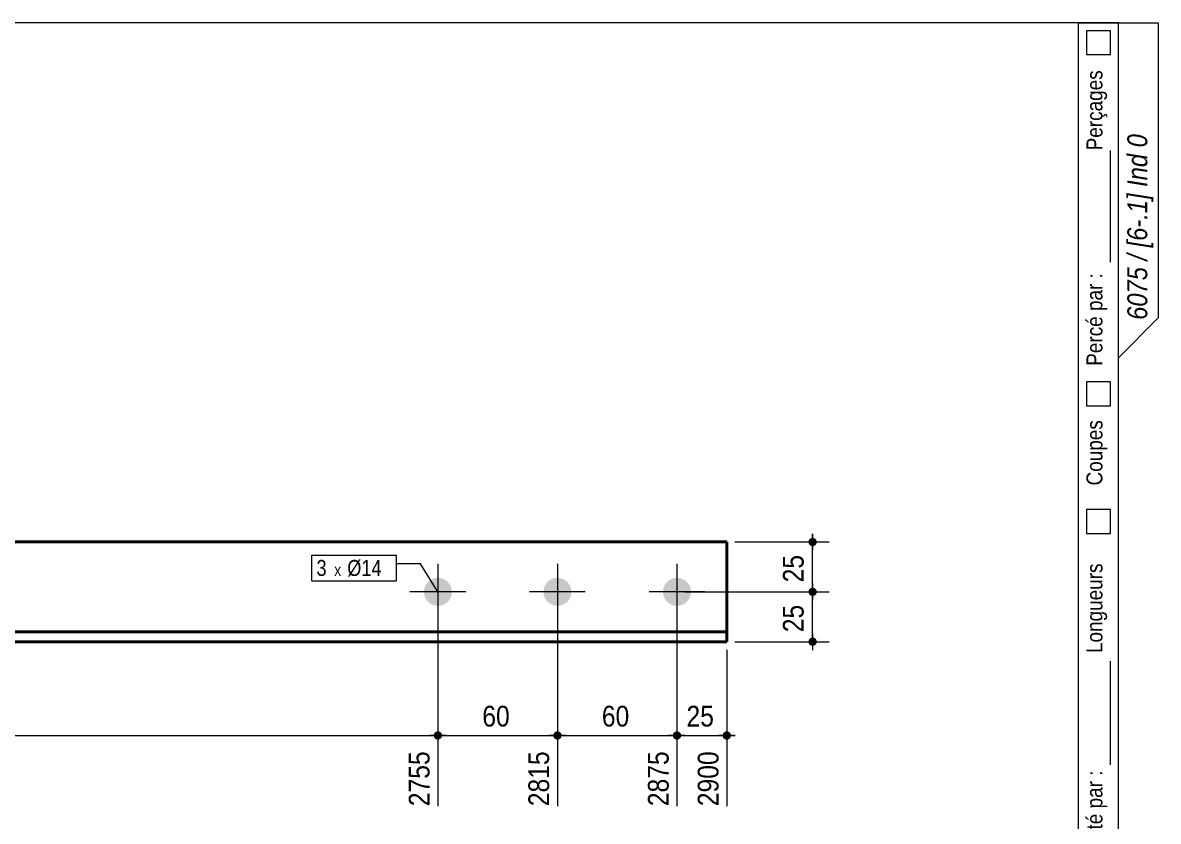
# Model space of a CAD drawing. Header units: millimetres. Extents: x 2 to 287, y 5 to 195.
# Drawn here: x 144.7 to 287, y 94.9 to 195 of the extents above; entities that cross this region are included whole.
import ezdxf

# ---------------------------------------------------------------- set-up
doc = ezdxf.new("R2010")
doc.units = ezdxf.units.MM
for name, color, linetype, lineweight in [('Autre type objet', 1, 'Continuous', 0), ('Boulon', 7, 'Continuous', 0), ('Cotation', 7, 'Continuous', 0), ('Désignation boulon', 3, 'Continuous', 0), ('Feuille dessin', 5, 'Continuous', 0), ('Piece', 2, 'Continuous', 0)]:
    doc.layers.add(name, color=color, linetype=linetype, lineweight=lineweight)
doc.styles.add('ARIAL', font='ARIAL.TTF')
doc.styles.add('ARIAL_ITALIC', font='ARIALI.TTF')
doc.styles.add('COMIC_SANS_MS', font='COMIC.TTF')

# ---------------------------------------------------------------- blocks, each defined once
blk = doc.blocks.new('*A2')
at = {"layer": 'Boulon'}
for points in [[(196.77, 125.42), (196.81, 125.42), (196.85, 125.41), (196.9, 125.41), (196.94, 125.4), (196.98, 125.4), (197.02, 125.39), (197.07, 125.38), (197.11, 125.37), (197.15, 125.36), (197.19, 125.35), (197.23, 125.34), (197.27, 125.33), (197.31, 125.31), (197.35, 125.3), (197.39, 125.28), (197.43, 125.27), (197.47, 125.25), (197.51, 125.23), (197.55, 125.21), (197.59, 125.19), (197.62, 125.17), (197.66, 125.15), (197.7, 125.12), (197.73, 125.1), (197.77, 125.07), (197.8, 125.05), (197.83, 125.02), (197.87, 124.99), (197.9, 124.96), (197.93, 124.93), (197.96, 124.9), (197.99, 124.87), (198.02, 124.84), (198.05, 124.81), (198.08, 124.78), (198.1, 124.74), (198.13, 124.71), (198.15, 124.67), (198.18, 124.64), (198.2, 124.6), (198.23, 124.57), (198.25, 124.53), (198.27, 124.49), (198.29, 124.45), (198.31, 124.42), (198.32, 124.38), (198.34, 124.34), (198.36, 124.3), (198.37, 124.26), (198.39, 124.22), (198.4, 124.18), (198.41, 124.13), (198.42, 124.09), (198.43, 124.05), (198.44, 124.01), (198.45, 123.97), (198.46, 123.92), (198.46, 123.88), (198.47, 123.84), (198.47, 123.8), (198.47, 123.75), (198.47, 123.71), (198.47, 123.67), (198.47, 123.62), (198.47, 123.58), (198.47, 123.54), (198.47, 123.5), (198.46, 123.45), (198.46, 123.41), (198.45, 123.37), (198.44, 123.33), (198.43, 123.28), (198.42, 123.24), (198.41, 123.2), (198.4, 123.16), (198.39, 123.12), (198.37, 123.08), (198.36, 123.04), (198.34, 123), (198.32, 122.96), (198.31, 122.92), (198.29, 122.88), (198.27, 122.84), (198.25, 122.8), (198.23, 122.77), (198.2, 122.73), (198.18, 122.69), (198.15, 122.66), (198.13, 122.62), (198.1, 122.59), (198.08, 122.56), (198.05, 122.52), (198.02, 122.49), (197.99, 122.46), (197.96, 122.43), (197.93, 122.4), (197.9, 122.37), (197.87, 122.34), (197.83, 122.31), (197.8, 122.29), (197.77, 122.26), (197.73, 122.24), (197.7, 122.21), (197.66, 122.19), (197.62, 122.17), (197.59, 122.14), (197.55, 122.12), (197.51, 122.1), (197.47, 122.09), (197.43, 122.07), (197.39, 122.05), (197.35, 122.03), (197.31, 122.02), (197.27, 122.01), (197.23, 121.99), (197.19, 121.98), (197.15, 121.97), (197.11, 121.96), (197.07, 121.95), (197.02, 121.94), (196.98, 121.94), (196.94, 121.93), (196.9, 121.93), (196.85, 121.92), (196.81, 121.92), (196.77, 121.92), (196.72, 121.92), (196.68, 121.92), (196.64, 121.92), (196.6, 121.92), (196.55, 121.93), (196.51, 121.93), (196.47, 121.94), (196.43, 121.94), (196.38, 121.95), (196.34, 121.96), (196.3, 121.97), (196.26, 121.98), (196.22, 121.99), (196.18, 122.01), (196.13, 122.02), (196.09, 122.03), (196.05, 122.05), (196.02, 122.07), (195.98, 122.09), (195.94, 122.1), (195.9, 122.12), (195.86, 122.14), (195.82, 122.17), (195.79, 122.19), (195.75, 122.21), (195.72, 122.24), (195.68, 122.26), (195.65, 122.29), (195.61, 122.31), (195.58, 122.34), (195.55, 122.37), (195.52, 122.4), (195.49, 122.43), (195.46, 122.46), (195.43, 122.49), (195.4, 122.52), (195.37, 122.56), (195.34, 122.59), (195.32, 122.62), (195.29, 122.66), (195.27, 122.69), (195.25, 122.73), (195.22, 122.77), (195.2, 122.8), (195.18, 122.84), (195.16, 122.88), (195.14, 122.92), (195.12, 122.96), (195.11, 123), (195.09, 123.04), (195.08, 123.08), (195.06, 123.12), (195.05, 123.16), (195.04, 123.2), (195.03, 123.24), (195.02, 123.28), (195.01, 123.33), (195, 123.37), (194.99, 123.41), (194.99, 123.45), (194.98, 123.5), (194.98, 123.54), (194.98, 123.58), (194.97, 123.62), (194.97, 123.67), (194.97, 123.71), (194.98, 123.75), (194.98, 123.8), (194.98, 123.84), (194.99, 123.88), (194.99, 123.92), (195, 123.97), (195.01, 124.01), (195.02, 124.05), (195.03, 124.09), (195.04, 124.13), (195.05, 124.18), (195.06, 124.22), (195.08, 124.26), (195.09, 124.3), (195.11, 124.34), (195.12, 124.38), (195.14, 124.42), (195.16, 124.45), (195.18, 124.49), (195.2, 124.53), (195.22, 124.57), (195.25, 124.6), (195.27, 124.64), (195.29, 124.67), (195.32, 124.71), (195.34, 124.74), (195.37, 124.78), (195.4, 124.81), (195.43, 124.84), (195.46, 124.87), (195.49, 124.9), (195.52, 124.93), (195.55, 124.96), (195.58, 124.99), (195.61, 125.02), (195.65, 125.05), (195.68, 125.07), (195.72, 125.1), (195.75, 125.12), (195.79, 125.15), (195.82, 125.17), (195.86, 125.19), (195.9, 125.21), (195.94, 125.23), (195.98, 125.25), (196.02, 125.27), (196.05, 125.28), (196.09, 125.3), (196.13, 125.31), (196.18, 125.33), (196.22, 125.34), (196.26, 125.35), (196.3, 125.36), (196.34, 125.37), (196.38, 125.38), (196.43, 125.39), (196.47, 125.4), (196.51, 125.4), (196.55, 125.41), (196.6, 125.41), (196.64, 125.42), (196.68, 125.42), (196.72, 125.42)], [(211.75, 125.42), (211.79, 125.42), (211.83, 125.41), (211.88, 125.41), (211.92, 125.4), (211.96, 125.4), (212, 125.39), (212.05, 125.38), (212.09, 125.37), (212.13, 125.36), (212.17, 125.35), (212.21, 125.34), (212.25, 125.33), (212.29, 125.31), (212.33, 125.3), (212.37, 125.28), (212.41, 125.27), (212.45, 125.25), (212.49, 125.23), (212.53, 125.21), (212.57, 125.19), (212.6, 125.17), (212.64, 125.15), (212.68, 125.12), (212.71, 125.1), (212.75, 125.07), (212.78, 125.05), (212.81, 125.02), (212.85, 124.99), (212.88, 124.96), (212.91, 124.93), (212.94, 124.9), (212.97, 124.87), (213, 124.84), (213.03, 124.81), (213.06, 124.78), (213.08, 124.74), (213.11, 124.71), (213.13, 124.67), (213.16, 124.64), (213.18, 124.6), (213.21, 124.57), (213.23, 124.53), (213.25, 124.49), (213.27, 124.45), (213.29, 124.42), (213.3, 124.38), (213.32, 124.34), (213.34, 124.3), (213.35, 124.26), (213.37, 124.22), (213.38, 124.18), (213.39, 124.13), (213.4, 124.09), (213.41, 124.05), (213.42, 124.01), (213.43, 123.97), (213.44, 123.92), (213.44, 123.88), (213.45, 123.84), (213.45, 123.8), (213.45, 123.75), (213.45, 123.71), (213.45, 123.67), (213.45, 123.62), (213.45, 123.58), (213.45, 123.54), (213.45, 123.5), (213.44, 123.45), (213.44, 123.41), (213.43, 123.37), (213.42, 123.33), (213.41, 123.28), (213.4, 123.24), (213.39, 123.2), (213.38, 123.16), (213.37, 123.12), (213.35, 123.08), (213.34, 123.04), (213.32, 123), (213.3, 122.96), (213.29, 122.92), (213.27, 122.88), (213.25, 122.84), (213.23, 122.8), (213.21, 122.77), (213.18, 122.73), (213.16, 122.69), (213.13, 122.66), (213.11, 122.62), (213.08, 122.59), (213.06, 122.56), (213.03, 122.52), (213, 122.49), (212.97, 122.46), (212.94, 122.43), (212.91, 122.4), (212.88, 122.37), (212.85, 122.34), (212.81, 122.31), (212.78, 122.29), (212.75, 122.26), (212.71, 122.24), (212.68, 122.21), (212.64, 122.19), (212.6, 122.17), (212.57, 122.14), (212.53, 122.12), (212.49, 122.1), (212.45, 122.09), (212.41, 122.07), (212.37, 122.05), (212.33, 122.03), (212.29, 122.02), (212.25, 122.01), (212.21, 121.99), (212.17, 121.98), (212.13, 121.97), (212.09, 121.96), (212.05, 121.95), (212, 121.94), (211.96, 121.94), (211.92, 121.93), (211.88, 121.93), (211.83, 121.92), (211.79, 121.92), (211.75, 121.92), (211.7, 121.92), (211.66, 121.92), (211.62, 121.92), (211.58, 121.92), (211.53, 121.93), (211.49, 121.93), (211.45, 121.94), (211.4, 121.94), (211.36, 121.95), (211.32, 121.96), (211.28, 121.97), (211.24, 121.98), (211.2, 121.99), (211.16, 122.01), (211.11, 122.02), (211.07, 122.03), (211.03, 122.05), (210.99, 122.07), (210.96, 122.09), (210.92, 122.1), (210.88, 122.12), (210.84, 122.14), (210.8, 122.17), (210.77, 122.19), (210.73, 122.21), (210.7, 122.24), (210.66, 122.26), (210.63, 122.29), (210.59, 122.31), (210.56, 122.34), (210.53, 122.37), (210.5, 122.4), (210.47, 122.43), (210.44, 122.46), (210.41, 122.49), (210.38, 122.52), (210.35, 122.56), (210.32, 122.59), (210.3, 122.62), (210.27, 122.66), (210.25, 122.69), (210.23, 122.73), (210.2, 122.77), (210.18, 122.8), (210.16, 122.84), (210.14, 122.88), (210.12, 122.92), (210.1, 122.96), (210.09, 123), (210.07, 123.04), (210.06, 123.08), (210.04, 123.12), (210.03, 123.16), (210.02, 123.2), (210.01, 123.24), (210, 123.28), (209.99, 123.33), (209.98, 123.37), (209.97, 123.41), (209.97, 123.45), (209.96, 123.5), (209.96, 123.54), (209.96, 123.58), (209.95, 123.62), (209.95, 123.67), (209.95, 123.71), (209.96, 123.75), (209.96, 123.8), (209.96, 123.84), (209.97, 123.88), (209.97, 123.92), (209.98, 123.97), (209.99, 124.01), (210, 124.05), (210.01, 124.09), (210.02, 124.13), (210.03, 124.18), (210.04, 124.22), (210.06, 124.26), (210.07, 124.3), (210.09, 124.34), (210.1, 124.38), (210.12, 124.42), (210.14, 124.45), (210.16, 124.49), (210.18, 124.53), (210.2, 124.57), (210.23, 124.6), (210.25, 124.64), (210.27, 124.67), (210.3, 124.71), (210.32, 124.74), (210.35, 124.78), (210.38, 124.81), (210.41, 124.84), (210.44, 124.87), (210.47, 124.9), (210.5, 124.93), (210.53, 124.96), (210.56, 124.99), (210.59, 125.02), (210.63, 125.05), (210.66, 125.07), (210.7, 125.1), (210.73, 125.12), (210.77, 125.15), (210.8, 125.17), (210.84, 125.19), (210.88, 125.21), (210.92, 125.23), (210.96, 125.25), (210.99, 125.27), (211.03, 125.28), (211.07, 125.3), (211.11, 125.31), (211.16, 125.33), (211.2, 125.34), (211.24, 125.35), (211.28, 125.36), (211.32, 125.37), (211.36, 125.38), (211.4, 125.39), (211.45, 125.4), (211.49, 125.4), (211.53, 125.41), (211.58, 125.41), (211.62, 125.42), (211.66, 125.42), (211.7, 125.42)], [(226.73, 125.42), (226.77, 125.42), (226.81, 125.41), (226.86, 125.41), (226.9, 125.4), (226.94, 125.4), (226.98, 125.39), (227.03, 125.38), (227.07, 125.37), (227.11, 125.36), (227.15, 125.35), (227.19, 125.34), (227.23, 125.33), (227.27, 125.31), (227.31, 125.3), (227.35, 125.28), (227.39, 125.27), (227.43, 125.25), (227.47, 125.23), (227.51, 125.21), (227.55, 125.19), (227.58, 125.17), (227.62, 125.15), (227.66, 125.12), (227.69, 125.1), (227.73, 125.07), (227.76, 125.05), (227.79, 125.02), (227.83, 124.99), (227.86, 124.96), (227.89, 124.93), (227.92, 124.9), (227.95, 124.87), (227.98, 124.84), (228.01, 124.81), (228.04, 124.78), (228.06, 124.74), (228.09, 124.71), (228.11, 124.67), (228.14, 124.64), (228.16, 124.6), (228.18, 124.57), (228.21, 124.53), (228.23, 124.49), (228.25, 124.45), (228.27, 124.42), (228.28, 124.38), (228.3, 124.34), (228.32, 124.3), (228.33, 124.26), (228.35, 124.22), (228.36, 124.18), (228.37, 124.13), (228.38, 124.09), (228.39, 124.05), (228.4, 124.01), (228.41, 123.97), (228.41, 123.92), (228.42, 123.88), (228.43, 123.84), (228.43, 123.8), (228.43, 123.75), (228.43, 123.71), (228.43, 123.67), (228.43, 123.62), (228.43, 123.58), (228.43, 123.54), (228.43, 123.5), (228.42, 123.45), (228.41, 123.41), (228.41, 123.37), (228.4, 123.33), (228.39, 123.28), (228.38, 123.24), (228.37, 123.2), (228.36, 123.16), (228.35, 123.12), (228.33, 123.08), (228.32, 123.04), (228.3, 123), (228.28, 122.96), (228.27, 122.92), (228.25, 122.88), (228.23, 122.84), (228.21, 122.8), (228.18, 122.77), (228.16, 122.73), (228.14, 122.69), (228.11, 122.66), (228.09, 122.62), (228.06, 122.59), (228.04, 122.56), (228.01, 122.52), (227.98, 122.49), (227.95, 122.46), (227.92, 122.43), (227.89, 122.4), (227.86, 122.37), (227.83, 122.34), (227.79, 122.31), (227.76, 122.29), (227.73, 122.26), (227.69, 122.24), (227.66, 122.21), (227.62, 122.19), (227.58, 122.17), (227.55, 122.14), (227.51, 122.12), (227.47, 122.1), (227.43, 122.09), (227.39, 122.07), (227.35, 122.05), (227.31, 122.03), (227.27, 122.02), (227.23, 122.01), (227.19, 121.99), (227.15, 121.98), (227.11, 121.97), (227.07, 121.96), (227.03, 121.95), (226.98, 121.94), (226.94, 121.94), (226.9, 121.93), (226.86, 121.93), (226.81, 121.92), (226.77, 121.92), (226.73, 121.92), (226.68, 121.92), (226.64, 121.92), (226.6, 121.92), (226.56, 121.92), (226.51, 121.93), (226.47, 121.93), (226.43, 121.94), (226.38, 121.94), (226.34, 121.95), (226.3, 121.96), (226.26, 121.97), (226.22, 121.98), (226.18, 121.99), (226.13, 122.01), (226.09, 122.02), (226.05, 122.03), (226.01, 122.05), (225.97, 122.07), (225.94, 122.09), (225.9, 122.1), (225.86, 122.12), (225.82, 122.14), (225.78, 122.17), (225.75, 122.19), (225.71, 122.21), (225.68, 122.24), (225.64, 122.26), (225.61, 122.29), (225.57, 122.31), (225.54, 122.34), (225.51, 122.37), (225.48, 122.4), (225.45, 122.43), (225.42, 122.46), (225.39, 122.49), (225.36, 122.52), (225.33, 122.56), (225.3, 122.59), (225.28, 122.62), (225.25, 122.66), (225.23, 122.69), (225.21, 122.73), (225.18, 122.77), (225.16, 122.8), (225.14, 122.84), (225.12, 122.88), (225.1, 122.92), (225.08, 122.96), (225.07, 123), (225.05, 123.04), (225.04, 123.08), (225.02, 123.12), (225.01, 123.16), (225, 123.2), (224.99, 123.24), (224.98, 123.28), (224.97, 123.33), (224.96, 123.37), (224.95, 123.41), (224.95, 123.45), (224.94, 123.5), (224.94, 123.54), (224.94, 123.58), (224.93, 123.62), (224.93, 123.67), (224.93, 123.71), (224.94, 123.75), (224.94, 123.8), (224.94, 123.84), (224.95, 123.88), (224.95, 123.92), (224.96, 123.97), (224.97, 124.01), (224.98, 124.05), (224.99, 124.09), (225, 124.13), (225.01, 124.18), (225.02, 124.22), (225.04, 124.26), (225.05, 124.3), (225.07, 124.34), (225.08, 124.38), (225.1, 124.42), (225.12, 124.45), (225.14, 124.49), (225.16, 124.53), (225.18, 124.57), (225.21, 124.6), (225.23, 124.64), (225.25, 124.67), (225.28, 124.71), (225.3, 124.74), (225.33, 124.78), (225.36, 124.81), (225.39, 124.84), (225.42, 124.87), (225.45, 124.9), (225.48, 124.93), (225.51, 124.96), (225.54, 124.99), (225.57, 125.02), (225.61, 125.05), (225.64, 125.07), (225.68, 125.1), (225.71, 125.12), (225.75, 125.15), (225.78, 125.17), (225.82, 125.19), (225.86, 125.21), (225.9, 125.23), (225.94, 125.25), (225.97, 125.27), (226.01, 125.28), (226.05, 125.3), (226.09, 125.31), (226.13, 125.33), (226.18, 125.34), (226.22, 125.35), (226.26, 125.36), (226.3, 125.37), (226.34, 125.38), (226.38, 125.39), (226.43, 125.4), (226.47, 125.4), (226.51, 125.41), (226.56, 125.41), (226.6, 125.42), (226.64, 125.42), (226.68, 125.42)]]:
    blk.add_hatch(color=256, dxfattribs=at).paths.add_polyline_path(points, flags=17)
at = {"layer": 'Boulon', "linetype": 'Continuous', "lineweight": 0}
for p, q in [((196.72, 127.17), (196.72, 120.17)), ((211.7, 127.17), (211.7, 120.17)), ((226.68, 127.17), (226.68, 120.17)), ((200.22, 123.67), (193.22, 123.67)), ((215.2, 123.67), (208.2, 123.67)), ((230.18, 123.67), (223.18, 123.67))]:
    blk.add_line(p, q, dxfattribs=at)
blk = doc.blocks.new('*A3')
at = {"layer": 'Piece', "color": 2, "linetype": 'Continuous', "lineweight": 40}
for p, q in [((134.352388, 129.917109), (232.926252, 129.917109)), ((232.926252, 129.917109), (232.926252, 117.417109)), ((232.926252, 118.667109), (134.352388, 118.667109)), ((232.926252, 117.417109), (134.352388, 117.417109))]:
    blk.add_line(p, q, dxfattribs=at)
blk = doc.blocks.new('*A4')
at = {"layer": 'Feuille dessin', "linetype": 'Continuous', "lineweight": 0}
for p, q in [((282, 195), (5, 195)), ((282, 5), (282, 195))]:
    blk.add_line(p, q, dxfattribs=at)
blk = doc.blocks.new('*A5')
at = {"layer": 'Autre type objet', "linetype": 'Continuous', "lineweight": 0}
for p, q in [((277, 42), (277, 195)), ((277, 195), (287, 195)), ((282, 42), (282, 195)), ((287, 195), (287, 158)), ((278, 194), (278, 191)), ((281, 194), (278, 194)), ((281, 191), (281, 194)), ((278, 191), (281, 191)), ((281, 165), (281, 179)), ((287, 158), (282, 153)), ((278, 150), (278, 147)), ((281, 150), (278, 150)), ((281, 147), (281, 150)), ((278, 147), (281, 147)), ((278, 134), (278, 131)), ((281, 134), (278, 134)), ((281, 131), (281, 134)), ((278, 131), (281, 131)), ((281, 102), (281, 115)), ((277, 42), (282, 42))]:
    blk.add_line(p, q, dxfattribs=at)
at = {"layer": 'Autre type objet', "width": 0.85}
for s, height, style, p in [('Perçages', 2, 'ARIAL', (280, 179)), ('6075 / [6-.1] Ind 0', 2.5, 'ARIAL_ITALIC', (285.619109, 157.760245)), ('Percé par :', 2, 'ARIAL', (280, 152)), ('Coupes', 2, 'ARIAL', (280, 137)), ('Longueurs', 2, 'ARIAL', (280, 116)), ('Débité par :', 2, 'ARIAL', (280, 89)), ('CONTROLE FABRICATION', 2.5, 'ARIAL', (281, 44))]:
    blk.add_text(s, height=height, rotation=90, dxfattribs=dict(at, style=style)).set_placement(p)
blk = doc.blocks.new('*A11')
at = {"layer": 'Cotation'}
for points in [[(243.65, 123.15), (243.63, 123.15), (243.6, 123.15), (243.58, 123.16), (243.55, 123.16), (243.53, 123.17), (243.5, 123.18), (243.48, 123.19), (243.46, 123.2), (243.43, 123.21), (243.41, 123.22), (243.39, 123.23), (243.37, 123.25), (243.35, 123.27), (243.33, 123.28), (243.31, 123.3), (243.29, 123.32), (243.28, 123.34), (243.26, 123.36), (243.25, 123.38), (243.23, 123.4), (243.22, 123.42), (243.21, 123.44), (243.2, 123.47), (243.19, 123.49), (243.18, 123.52), (243.18, 123.54), (243.17, 123.57), (243.17, 123.59), (243.16, 123.62), (243.16, 123.64), (243.16, 123.67), (243.16, 123.69), (243.16, 123.72), (243.17, 123.74), (243.17, 123.77), (243.18, 123.79), (243.18, 123.82), (243.19, 123.84), (243.2, 123.87), (243.21, 123.89), (243.22, 123.91), (243.23, 123.93), (243.25, 123.96), (243.26, 123.98), (243.28, 124), (243.29, 124.02), (243.31, 124.03), (243.33, 124.05), (243.35, 124.07), (243.37, 124.08), (243.39, 124.1), (243.41, 124.11), (243.43, 124.13), (243.46, 124.14), (243.48, 124.15), (243.5, 124.16), (243.53, 124.16), (243.55, 124.17), (243.58, 124.18), (243.6, 124.18), (243.63, 124.18), (243.65, 124.19), (243.68, 124.19), (243.71, 124.19), (243.73, 124.18), (243.76, 124.18), (243.78, 124.18), (243.81, 124.17), (243.83, 124.16), (243.86, 124.16), (243.88, 124.15), (243.9, 124.14), (243.93, 124.13), (243.95, 124.11), (243.97, 124.1), (243.99, 124.08), (244.01, 124.07), (244.03, 124.05), (244.05, 124.03), (244.07, 124.02), (244.08, 124), (244.1, 123.98), (244.11, 123.96), (244.13, 123.93), (244.14, 123.91), (244.15, 123.89), (244.16, 123.87), (244.17, 123.84), (244.18, 123.82), (244.18, 123.79), (244.19, 123.77), (244.19, 123.74), (244.2, 123.72), (244.2, 123.69), (244.2, 123.67), (244.2, 123.64), (244.2, 123.62), (244.19, 123.59), (244.19, 123.57), (244.18, 123.54), (244.18, 123.52), (244.17, 123.49), (244.16, 123.47), (244.15, 123.44), (244.14, 123.42), (244.13, 123.4), (244.11, 123.38), (244.1, 123.36), (244.08, 123.34), (244.07, 123.32), (244.05, 123.3), (244.03, 123.28), (244.01, 123.27), (243.99, 123.25), (243.97, 123.23), (243.95, 123.22), (243.93, 123.21), (243.9, 123.2), (243.88, 123.19), (243.86, 123.18), (243.83, 123.17), (243.81, 123.16), (243.78, 123.16), (243.76, 123.15), (243.73, 123.15), (243.71, 123.15), (243.68, 123.15)], [(243.65, 116.9), (243.63, 116.9), (243.6, 116.9), (243.58, 116.91), (243.55, 116.91), (243.53, 116.92), (243.5, 116.93), (243.48, 116.94), (243.46, 116.95), (243.43, 116.96), (243.41, 116.97), (243.39, 116.98), (243.37, 117), (243.35, 117.02), (243.33, 117.03), (243.31, 117.05), (243.29, 117.07), (243.28, 117.09), (243.26, 117.11), (243.25, 117.13), (243.23, 117.15), (243.22, 117.17), (243.21, 117.19), (243.2, 117.22), (243.19, 117.24), (243.18, 117.27), (243.18, 117.29), (243.17, 117.32), (243.17, 117.34), (243.16, 117.37), (243.16, 117.39), (243.16, 117.42), (243.16, 117.44), (243.16, 117.47), (243.17, 117.49), (243.17, 117.52), (243.18, 117.54), (243.18, 117.57), (243.19, 117.59), (243.2, 117.62), (243.21, 117.64), (243.22, 117.66), (243.23, 117.68), (243.25, 117.71), (243.26, 117.73), (243.28, 117.75), (243.29, 117.77), (243.31, 117.78), (243.33, 117.8), (243.35, 117.82), (243.37, 117.83), (243.39, 117.85), (243.41, 117.86), (243.43, 117.88), (243.46, 117.89), (243.48, 117.9), (243.5, 117.91), (243.53, 117.91), (243.55, 117.92), (243.58, 117.93), (243.6, 117.93), (243.63, 117.93), (243.65, 117.94), (243.68, 117.94), (243.71, 117.94), (243.73, 117.93), (243.76, 117.93), (243.78, 117.93), (243.81, 117.92), (243.83, 117.91), (243.86, 117.91), (243.88, 117.9), (243.9, 117.89), (243.93, 117.88), (243.95, 117.86), (243.97, 117.85), (243.99, 117.83), (244.01, 117.82), (244.03, 117.8), (244.05, 117.78), (244.07, 117.77), (244.08, 117.75), (244.1, 117.73), (244.11, 117.71), (244.13, 117.68), (244.14, 117.66), (244.15, 117.64), (244.16, 117.62), (244.17, 117.59), (244.18, 117.57), (244.18, 117.54), (244.19, 117.52), (244.19, 117.49), (244.2, 117.47), (244.2, 117.44), (244.2, 117.42), (244.2, 117.39), (244.2, 117.37), (244.19, 117.34), (244.19, 117.32), (244.18, 117.29), (244.18, 117.27), (244.17, 117.24), (244.16, 117.22), (244.15, 117.19), (244.14, 117.17), (244.13, 117.15), (244.11, 117.13), (244.1, 117.11), (244.08, 117.09), (244.07, 117.07), (244.05, 117.05), (244.03, 117.03), (244.01, 117.02), (243.99, 117), (243.97, 116.98), (243.95, 116.97), (243.93, 116.96), (243.9, 116.95), (243.88, 116.94), (243.86, 116.93), (243.83, 116.92), (243.81, 116.91), (243.78, 116.91), (243.76, 116.9), (243.73, 116.9), (243.71, 116.9), (243.68, 116.9)]]:
    blk.add_hatch(color=256, dxfattribs=at).paths.add_polyline_path(points, flags=17)
at = {"layer": 'Cotation', "linetype": 'Continuous', "lineweight": 0}
for p, q in [((243.68, 124.71), (243.68, 122.63)), ((243.68, 123.67), (243.68, 124.71)), ((227.68, 123.67), (245.76, 123.67)), ((242.64, 123.67), (244.72, 123.67)), ((243.68, 117.42), (243.68, 123.67)), ((243.68, 118.46), (243.68, 116.38)), ((233.93, 117.42), (245.76, 117.42)), ((242.64, 117.42), (244.72, 117.42)), ((243.68, 117.42), (243.68, 116.38))]:
    blk.add_line(p, q, dxfattribs=at)
at = {"layer": 'Cotation'}
for p in [(243.68, 123.67), (243.68, 117.42)]:
    blk.add_point(p, dxfattribs=at)
at = {"layer": 'Cotation', "style": 'ARIAL', "width": 0.85}
blk.add_text('25', height=2.6, rotation=90.0002, dxfattribs=at).set_placement((242.56, 118.61))
blk = doc.blocks.new('*A12')
at = {"layer": 'Cotation'}
for points in [[(243.65, 129.4), (243.63, 129.4), (243.6, 129.4), (243.58, 129.41), (243.55, 129.41), (243.53, 129.42), (243.5, 129.43), (243.48, 129.44), (243.46, 129.45), (243.43, 129.46), (243.41, 129.47), (243.39, 129.48), (243.37, 129.5), (243.35, 129.52), (243.33, 129.53), (243.31, 129.55), (243.29, 129.57), (243.28, 129.59), (243.26, 129.61), (243.25, 129.63), (243.23, 129.65), (243.22, 129.67), (243.21, 129.69), (243.2, 129.72), (243.19, 129.74), (243.18, 129.77), (243.18, 129.79), (243.17, 129.82), (243.17, 129.84), (243.16, 129.87), (243.16, 129.89), (243.16, 129.92), (243.16, 129.94), (243.16, 129.97), (243.17, 129.99), (243.17, 130.02), (243.18, 130.04), (243.18, 130.07), (243.19, 130.09), (243.2, 130.12), (243.21, 130.14), (243.22, 130.16), (243.23, 130.18), (243.25, 130.21), (243.26, 130.23), (243.28, 130.25), (243.29, 130.27), (243.31, 130.28), (243.33, 130.3), (243.35, 130.32), (243.37, 130.33), (243.39, 130.35), (243.41, 130.36), (243.43, 130.38), (243.46, 130.39), (243.48, 130.4), (243.5, 130.41), (243.53, 130.41), (243.55, 130.42), (243.58, 130.43), (243.6, 130.43), (243.63, 130.43), (243.65, 130.44), (243.68, 130.44), (243.71, 130.44), (243.73, 130.43), (243.76, 130.43), (243.78, 130.43), (243.81, 130.42), (243.83, 130.41), (243.86, 130.41), (243.88, 130.4), (243.9, 130.39), (243.93, 130.38), (243.95, 130.36), (243.97, 130.35), (243.99, 130.33), (244.01, 130.32), (244.03, 130.3), (244.05, 130.28), (244.07, 130.27), (244.08, 130.25), (244.1, 130.23), (244.11, 130.21), (244.13, 130.18), (244.14, 130.16), (244.15, 130.14), (244.16, 130.12), (244.17, 130.09), (244.18, 130.07), (244.18, 130.04), (244.19, 130.02), (244.19, 129.99), (244.2, 129.97), (244.2, 129.94), (244.2, 129.92), (244.2, 129.89), (244.2, 129.87), (244.19, 129.84), (244.19, 129.82), (244.18, 129.79), (244.18, 129.77), (244.17, 129.74), (244.16, 129.72), (244.15, 129.69), (244.14, 129.67), (244.13, 129.65), (244.11, 129.63), (244.1, 129.61), (244.08, 129.59), (244.07, 129.57), (244.05, 129.55), (244.03, 129.53), (244.01, 129.52), (243.99, 129.5), (243.97, 129.48), (243.95, 129.47), (243.93, 129.46), (243.9, 129.45), (243.88, 129.44), (243.86, 129.43), (243.83, 129.42), (243.81, 129.41), (243.78, 129.41), (243.76, 129.4), (243.73, 129.4), (243.71, 129.4), (243.68, 129.4)], [(243.65, 123.15), (243.63, 123.15), (243.6, 123.15), (243.58, 123.16), (243.55, 123.16), (243.53, 123.17), (243.5, 123.18), (243.48, 123.19), (243.46, 123.2), (243.43, 123.21), (243.41, 123.22), (243.39, 123.23), (243.37, 123.25), (243.35, 123.27), (243.33, 123.28), (243.31, 123.3), (243.29, 123.32), (243.28, 123.34), (243.26, 123.36), (243.25, 123.38), (243.23, 123.4), (243.22, 123.42), (243.21, 123.44), (243.2, 123.47), (243.19, 123.49), (243.18, 123.52), (243.18, 123.54), (243.17, 123.57), (243.17, 123.59), (243.16, 123.62), (243.16, 123.64), (243.16, 123.67), (243.16, 123.69), (243.16, 123.72), (243.17, 123.74), (243.17, 123.77), (243.18, 123.79), (243.18, 123.82), (243.19, 123.84), (243.2, 123.87), (243.21, 123.89), (243.22, 123.91), (243.23, 123.93), (243.25, 123.96), (243.26, 123.98), (243.28, 124), (243.29, 124.02), (243.31, 124.03), (243.33, 124.05), (243.35, 124.07), (243.37, 124.08), (243.39, 124.1), (243.41, 124.11), (243.43, 124.13), (243.46, 124.14), (243.48, 124.15), (243.5, 124.16), (243.53, 124.16), (243.55, 124.17), (243.58, 124.18), (243.6, 124.18), (243.63, 124.18), (243.65, 124.19), (243.68, 124.19), (243.71, 124.19), (243.73, 124.18), (243.76, 124.18), (243.78, 124.18), (243.81, 124.17), (243.83, 124.16), (243.86, 124.16), (243.88, 124.15), (243.9, 124.14), (243.93, 124.13), (243.95, 124.11), (243.97, 124.1), (243.99, 124.08), (244.01, 124.07), (244.03, 124.05), (244.05, 124.03), (244.07, 124.02), (244.08, 124), (244.1, 123.98), (244.11, 123.96), (244.13, 123.93), (244.14, 123.91), (244.15, 123.89), (244.16, 123.87), (244.17, 123.84), (244.18, 123.82), (244.18, 123.79), (244.19, 123.77), (244.19, 123.74), (244.2, 123.72), (244.2, 123.69), (244.2, 123.67), (244.2, 123.64), (244.2, 123.62), (244.19, 123.59), (244.19, 123.57), (244.18, 123.54), (244.18, 123.52), (244.17, 123.49), (244.16, 123.47), (244.15, 123.44), (244.14, 123.42), (244.13, 123.4), (244.11, 123.38), (244.1, 123.36), (244.08, 123.34), (244.07, 123.32), (244.05, 123.3), (244.03, 123.28), (244.01, 123.27), (243.99, 123.25), (243.97, 123.23), (243.95, 123.22), (243.93, 123.21), (243.9, 123.2), (243.88, 123.19), (243.86, 123.18), (243.83, 123.17), (243.81, 123.16), (243.78, 123.16), (243.76, 123.15), (243.73, 123.15), (243.71, 123.15), (243.68, 123.15)]]:
    blk.add_hatch(color=256, dxfattribs=at).paths.add_polyline_path(points, flags=17)
at = {"layer": 'Cotation', "linetype": 'Continuous', "lineweight": 0}
for p, q in [((243.68, 130.96), (243.68, 128.88)), ((243.68, 129.92), (243.68, 130.96)), ((233.93, 129.92), (245.76, 129.92)), ((242.64, 129.92), (244.72, 129.92)), ((243.68, 123.67), (243.68, 129.92)), ((243.68, 124.71), (243.68, 122.63)), ((227.68, 123.67), (245.76, 123.67)), ((242.64, 123.67), (244.72, 123.67)), ((243.68, 123.67), (243.68, 122.63))]:
    blk.add_line(p, q, dxfattribs=at)
at = {"layer": 'Cotation'}
for p in [(243.68, 129.92), (243.68, 123.67)]:
    blk.add_point(p, dxfattribs=at)
at = {"layer": 'Cotation', "style": 'ARIAL', "width": 0.85}
blk.add_text('25', height=2.6, rotation=90.0002, dxfattribs=at).set_placement((242.56, 124.86))
blk = doc.blocks.new('*A16')
at = {"layer": 'Cotation'}
for points in [[(71.86, 105.15), (71.83, 105.15), (71.8, 105.15), (71.78, 105.16), (71.75, 105.16), (71.73, 105.17), (71.71, 105.18), (71.68, 105.19), (71.66, 105.2), (71.64, 105.21), (71.61, 105.22), (71.59, 105.23), (71.57, 105.25), (71.55, 105.27), (71.53, 105.28), (71.51, 105.3), (71.5, 105.32), (71.48, 105.34), (71.46, 105.36), (71.45, 105.38), (71.43, 105.4), (71.42, 105.42), (71.41, 105.44), (71.4, 105.47), (71.39, 105.49), (71.38, 105.52), (71.38, 105.54), (71.37, 105.57), (71.37, 105.59), (71.36, 105.62), (71.36, 105.64), (71.36, 105.67), (71.36, 105.69), (71.36, 105.72), (71.37, 105.74), (71.37, 105.77), (71.38, 105.79), (71.38, 105.82), (71.39, 105.84), (71.4, 105.87), (71.41, 105.89), (71.42, 105.91), (71.43, 105.93), (71.45, 105.96), (71.46, 105.98), (71.48, 106), (71.5, 106.02), (71.51, 106.03), (71.53, 106.05), (71.55, 106.07), (71.57, 106.08), (71.59, 106.1), (71.61, 106.11), (71.64, 106.13), (71.66, 106.14), (71.68, 106.15), (71.71, 106.16), (71.73, 106.16), (71.75, 106.17), (71.78, 106.18), (71.8, 106.18), (71.83, 106.18), (71.86, 106.19), (71.88, 106.19), (71.91, 106.19), (71.93, 106.18), (71.96, 106.18), (71.98, 106.18), (72.01, 106.17), (72.03, 106.16), (72.06, 106.16), (72.08, 106.15), (72.1, 106.14), (72.13, 106.13), (72.15, 106.11), (72.17, 106.1), (72.19, 106.08), (72.21, 106.07), (72.23, 106.05), (72.25, 106.03), (72.27, 106.02), (72.28, 106), (72.3, 105.98), (72.31, 105.96), (72.33, 105.93), (72.34, 105.91), (72.35, 105.89), (72.36, 105.87), (72.37, 105.84), (72.38, 105.82), (72.38, 105.79), (72.39, 105.77), (72.39, 105.74), (72.4, 105.72), (72.4, 105.69), (72.4, 105.67), (72.4, 105.64), (72.4, 105.62), (72.39, 105.59), (72.39, 105.57), (72.38, 105.54), (72.38, 105.52), (72.37, 105.49), (72.36, 105.47), (72.35, 105.44), (72.34, 105.42), (72.33, 105.4), (72.31, 105.38), (72.3, 105.36), (72.28, 105.34), (72.27, 105.32), (72.25, 105.3), (72.23, 105.28), (72.21, 105.27), (72.19, 105.25), (72.17, 105.23), (72.15, 105.22), (72.13, 105.21), (72.1, 105.2), (72.08, 105.19), (72.06, 105.18), (72.03, 105.17), (72.01, 105.16), (71.98, 105.16), (71.96, 105.15), (71.93, 105.15), (71.91, 105.15), (71.88, 105.15)], [(196.7, 105.15), (196.67, 105.15), (196.65, 105.15), (196.62, 105.16), (196.6, 105.16), (196.57, 105.17), (196.55, 105.18), (196.53, 105.19), (196.5, 105.2), (196.48, 105.21), (196.46, 105.22), (196.44, 105.23), (196.41, 105.25), (196.39, 105.27), (196.37, 105.28), (196.36, 105.3), (196.34, 105.32), (196.32, 105.34), (196.31, 105.36), (196.29, 105.38), (196.28, 105.4), (196.27, 105.42), (196.25, 105.44), (196.24, 105.47), (196.23, 105.49), (196.23, 105.52), (196.22, 105.54), (196.21, 105.57), (196.21, 105.59), (196.21, 105.62), (196.2, 105.64), (196.2, 105.67), (196.2, 105.69), (196.21, 105.72), (196.21, 105.74), (196.21, 105.77), (196.22, 105.79), (196.23, 105.82), (196.23, 105.84), (196.24, 105.87), (196.25, 105.89), (196.27, 105.91), (196.28, 105.93), (196.29, 105.96), (196.31, 105.98), (196.32, 106), (196.34, 106.02), (196.36, 106.03), (196.37, 106.05), (196.39, 106.07), (196.41, 106.08), (196.44, 106.1), (196.46, 106.11), (196.48, 106.13), (196.5, 106.14), (196.53, 106.15), (196.55, 106.16), (196.57, 106.16), (196.6, 106.17), (196.62, 106.18), (196.65, 106.18), (196.67, 106.18), (196.7, 106.19), (196.72, 106.19), (196.75, 106.19), (196.78, 106.18), (196.8, 106.18), (196.83, 106.18), (196.85, 106.17), (196.88, 106.16), (196.9, 106.16), (196.92, 106.15), (196.95, 106.14), (196.97, 106.13), (196.99, 106.11), (197.01, 106.1), (197.03, 106.08), (197.05, 106.07), (197.07, 106.05), (197.09, 106.03), (197.11, 106.02), (197.13, 106), (197.14, 105.98), (197.16, 105.96), (197.17, 105.93), (197.18, 105.91), (197.19, 105.89), (197.2, 105.87), (197.21, 105.84), (197.22, 105.82), (197.23, 105.79), (197.23, 105.77), (197.24, 105.74), (197.24, 105.72), (197.24, 105.69), (197.24, 105.67), (197.24, 105.64), (197.24, 105.62), (197.24, 105.59), (197.23, 105.57), (197.23, 105.54), (197.22, 105.52), (197.21, 105.49), (197.2, 105.47), (197.19, 105.44), (197.18, 105.42), (197.17, 105.4), (197.16, 105.38), (197.14, 105.36), (197.13, 105.34), (197.11, 105.32), (197.09, 105.3), (197.07, 105.28), (197.05, 105.27), (197.03, 105.25), (197.01, 105.23), (196.99, 105.22), (196.97, 105.21), (196.95, 105.2), (196.92, 105.19), (196.9, 105.18), (196.88, 105.17), (196.85, 105.16), (196.83, 105.16), (196.8, 105.15), (196.78, 105.15), (196.75, 105.15), (196.72, 105.15)]]:
    blk.add_hatch(color=256, dxfattribs=at).paths.add_polyline_path(points, flags=17)
at = {"layer": 'Cotation', "linetype": 'Continuous', "lineweight": 0}
for p, q in [((71.88, 122.67), (71.88, 98.74)), ((196.72, 122.67), (196.72, 96.81)), ((72.92, 105.67), (70.84, 105.67)), ((71.88, 105.67), (70.84, 105.67)), ((71.88, 106.71), (71.88, 104.63)), ((71.88, 105.67), (196.72, 105.67)), ((197.76, 105.67), (195.68, 105.67)), ((196.72, 106.71), (196.72, 104.63)), ((196.72, 105.67), (197.76, 105.67))]:
    blk.add_line(p, q, dxfattribs=at)
at = {"layer": 'Cotation'}
for p in [(71.88, 105.67), (196.72, 105.67)]:
    blk.add_point(p, dxfattribs=at)
at = {"layer": 'Cotation', "style": 'ARIAL', "width": 0.85}
blk.add_text('2610', height=2.6, dxfattribs=at).set_placement((130.45, 106.79))
blk.add_text('2755', height=2.6, rotation=90.0002, dxfattribs=at).set_placement((195.68, 96.81))
blk = doc.blocks.new('*A17')
at = {"layer": 'Cotation'}
for points in [[(196.7, 105.15), (196.67, 105.15), (196.65, 105.15), (196.62, 105.16), (196.6, 105.16), (196.57, 105.17), (196.55, 105.18), (196.53, 105.19), (196.5, 105.2), (196.48, 105.21), (196.46, 105.22), (196.44, 105.23), (196.41, 105.25), (196.39, 105.27), (196.37, 105.28), (196.36, 105.3), (196.34, 105.32), (196.32, 105.34), (196.31, 105.36), (196.29, 105.38), (196.28, 105.4), (196.27, 105.42), (196.25, 105.44), (196.24, 105.47), (196.23, 105.49), (196.23, 105.52), (196.22, 105.54), (196.21, 105.57), (196.21, 105.59), (196.21, 105.62), (196.2, 105.64), (196.2, 105.67), (196.2, 105.69), (196.21, 105.72), (196.21, 105.74), (196.21, 105.77), (196.22, 105.79), (196.23, 105.82), (196.23, 105.84), (196.24, 105.87), (196.25, 105.89), (196.27, 105.91), (196.28, 105.93), (196.29, 105.96), (196.31, 105.98), (196.32, 106), (196.34, 106.02), (196.36, 106.03), (196.37, 106.05), (196.39, 106.07), (196.41, 106.08), (196.44, 106.1), (196.46, 106.11), (196.48, 106.13), (196.5, 106.14), (196.53, 106.15), (196.55, 106.16), (196.57, 106.16), (196.6, 106.17), (196.62, 106.18), (196.65, 106.18), (196.67, 106.18), (196.7, 106.19), (196.72, 106.19), (196.75, 106.19), (196.78, 106.18), (196.8, 106.18), (196.83, 106.18), (196.85, 106.17), (196.88, 106.16), (196.9, 106.16), (196.92, 106.15), (196.95, 106.14), (196.97, 106.13), (196.99, 106.11), (197.01, 106.1), (197.03, 106.08), (197.05, 106.07), (197.07, 106.05), (197.09, 106.03), (197.11, 106.02), (197.13, 106), (197.14, 105.98), (197.16, 105.96), (197.17, 105.93), (197.18, 105.91), (197.19, 105.89), (197.2, 105.87), (197.21, 105.84), (197.22, 105.82), (197.23, 105.79), (197.23, 105.77), (197.24, 105.74), (197.24, 105.72), (197.24, 105.69), (197.24, 105.67), (197.24, 105.64), (197.24, 105.62), (197.24, 105.59), (197.23, 105.57), (197.23, 105.54), (197.22, 105.52), (197.21, 105.49), (197.2, 105.47), (197.19, 105.44), (197.18, 105.42), (197.17, 105.4), (197.16, 105.38), (197.14, 105.36), (197.13, 105.34), (197.11, 105.32), (197.09, 105.3), (197.07, 105.28), (197.05, 105.27), (197.03, 105.25), (197.01, 105.23), (196.99, 105.22), (196.97, 105.21), (196.95, 105.2), (196.92, 105.19), (196.9, 105.18), (196.88, 105.17), (196.85, 105.16), (196.83, 105.16), (196.8, 105.15), (196.78, 105.15), (196.75, 105.15), (196.72, 105.15)], [(211.68, 105.15), (211.65, 105.15), (211.63, 105.15), (211.6, 105.16), (211.58, 105.16), (211.55, 105.17), (211.53, 105.18), (211.51, 105.19), (211.48, 105.2), (211.46, 105.21), (211.44, 105.22), (211.42, 105.23), (211.39, 105.25), (211.37, 105.27), (211.35, 105.28), (211.34, 105.3), (211.32, 105.32), (211.3, 105.34), (211.29, 105.36), (211.27, 105.38), (211.26, 105.4), (211.25, 105.42), (211.23, 105.44), (211.22, 105.47), (211.21, 105.49), (211.21, 105.52), (211.2, 105.54), (211.19, 105.57), (211.19, 105.59), (211.19, 105.62), (211.18, 105.64), (211.18, 105.67), (211.18, 105.69), (211.19, 105.72), (211.19, 105.74), (211.19, 105.77), (211.2, 105.79), (211.21, 105.82), (211.21, 105.84), (211.22, 105.87), (211.23, 105.89), (211.25, 105.91), (211.26, 105.93), (211.27, 105.96), (211.29, 105.98), (211.3, 106), (211.32, 106.02), (211.34, 106.03), (211.35, 106.05), (211.37, 106.07), (211.39, 106.08), (211.42, 106.1), (211.44, 106.11), (211.46, 106.13), (211.48, 106.14), (211.51, 106.15), (211.53, 106.16), (211.55, 106.16), (211.58, 106.17), (211.6, 106.18), (211.63, 106.18), (211.65, 106.18), (211.68, 106.19), (211.7, 106.19), (211.73, 106.19), (211.76, 106.18), (211.78, 106.18), (211.81, 106.18), (211.83, 106.17), (211.86, 106.16), (211.88, 106.16), (211.9, 106.15), (211.93, 106.14), (211.95, 106.13), (211.97, 106.11), (211.99, 106.1), (212.01, 106.08), (212.03, 106.07), (212.05, 106.05), (212.07, 106.03), (212.09, 106.02), (212.11, 106), (212.12, 105.98), (212.14, 105.96), (212.15, 105.93), (212.16, 105.91), (212.17, 105.89), (212.18, 105.87), (212.19, 105.84), (212.2, 105.82), (212.21, 105.79), (212.21, 105.77), (212.22, 105.74), (212.22, 105.72), (212.22, 105.69), (212.22, 105.67), (212.22, 105.64), (212.22, 105.62), (212.22, 105.59), (212.21, 105.57), (212.21, 105.54), (212.2, 105.52), (212.19, 105.49), (212.18, 105.47), (212.17, 105.44), (212.16, 105.42), (212.15, 105.4), (212.14, 105.38), (212.12, 105.36), (212.11, 105.34), (212.09, 105.32), (212.07, 105.3), (212.05, 105.28), (212.03, 105.27), (212.01, 105.25), (211.99, 105.23), (211.97, 105.22), (211.95, 105.21), (211.93, 105.2), (211.9, 105.19), (211.88, 105.18), (211.86, 105.17), (211.83, 105.16), (211.81, 105.16), (211.78, 105.15), (211.76, 105.15), (211.73, 105.15), (211.7, 105.15)]]:
    blk.add_hatch(color=256, dxfattribs=at).paths.add_polyline_path(points, flags=17)
at = {"layer": 'Cotation', "linetype": 'Continuous', "lineweight": 0}
for p, q in [((196.72, 122.67), (196.72, 96.81)), ((211.7, 122.67), (211.7, 96.81)), ((197.76, 105.67), (195.68, 105.67)), ((196.72, 105.67), (195.68, 105.67)), ((196.72, 106.71), (196.72, 104.63)), ((196.72, 105.67), (211.7, 105.67)), ((212.74, 105.67), (210.66, 105.67)), ((211.7, 106.71), (211.7, 104.63)), ((211.7, 105.67), (212.74, 105.67))]:
    blk.add_line(p, q, dxfattribs=at)
at = {"layer": 'Cotation'}
for p in [(196.72, 105.67), (211.7, 105.67)]:
    blk.add_point(p, dxfattribs=at)
at = {"layer": 'Cotation', "style": 'ARIAL', "width": 0.85}
blk.add_text('60', height=2.6, dxfattribs=at).set_placement((202.29, 106.79))
blk.add_text('2815', height=2.6, rotation=90.0002, dxfattribs=at).set_placement((210.66, 96.81))
blk = doc.blocks.new('*A18')
at = {"layer": 'Cotation'}
for points in [[(211.68, 105.15), (211.65, 105.15), (211.63, 105.15), (211.6, 105.16), (211.58, 105.16), (211.55, 105.17), (211.53, 105.18), (211.51, 105.19), (211.48, 105.2), (211.46, 105.21), (211.44, 105.22), (211.42, 105.23), (211.39, 105.25), (211.37, 105.27), (211.35, 105.28), (211.34, 105.3), (211.32, 105.32), (211.3, 105.34), (211.29, 105.36), (211.27, 105.38), (211.26, 105.4), (211.25, 105.42), (211.23, 105.44), (211.22, 105.47), (211.21, 105.49), (211.21, 105.52), (211.2, 105.54), (211.19, 105.57), (211.19, 105.59), (211.19, 105.62), (211.18, 105.64), (211.18, 105.67), (211.18, 105.69), (211.19, 105.72), (211.19, 105.74), (211.19, 105.77), (211.2, 105.79), (211.21, 105.82), (211.21, 105.84), (211.22, 105.87), (211.23, 105.89), (211.25, 105.91), (211.26, 105.93), (211.27, 105.96), (211.29, 105.98), (211.3, 106), (211.32, 106.02), (211.34, 106.03), (211.35, 106.05), (211.37, 106.07), (211.39, 106.08), (211.42, 106.1), (211.44, 106.11), (211.46, 106.13), (211.48, 106.14), (211.51, 106.15), (211.53, 106.16), (211.55, 106.16), (211.58, 106.17), (211.6, 106.18), (211.63, 106.18), (211.65, 106.18), (211.68, 106.19), (211.7, 106.19), (211.73, 106.19), (211.76, 106.18), (211.78, 106.18), (211.81, 106.18), (211.83, 106.17), (211.86, 106.16), (211.88, 106.16), (211.9, 106.15), (211.93, 106.14), (211.95, 106.13), (211.97, 106.11), (211.99, 106.1), (212.01, 106.08), (212.03, 106.07), (212.05, 106.05), (212.07, 106.03), (212.09, 106.02), (212.11, 106), (212.12, 105.98), (212.14, 105.96), (212.15, 105.93), (212.16, 105.91), (212.17, 105.89), (212.18, 105.87), (212.19, 105.84), (212.2, 105.82), (212.21, 105.79), (212.21, 105.77), (212.22, 105.74), (212.22, 105.72), (212.22, 105.69), (212.22, 105.67), (212.22, 105.64), (212.22, 105.62), (212.22, 105.59), (212.21, 105.57), (212.21, 105.54), (212.2, 105.52), (212.19, 105.49), (212.18, 105.47), (212.17, 105.44), (212.16, 105.42), (212.15, 105.4), (212.14, 105.38), (212.12, 105.36), (212.11, 105.34), (212.09, 105.32), (212.07, 105.3), (212.05, 105.28), (212.03, 105.27), (212.01, 105.25), (211.99, 105.23), (211.97, 105.22), (211.95, 105.21), (211.93, 105.2), (211.9, 105.19), (211.88, 105.18), (211.86, 105.17), (211.83, 105.16), (211.81, 105.16), (211.78, 105.15), (211.76, 105.15), (211.73, 105.15), (211.7, 105.15)], [(226.66, 105.15), (226.63, 105.15), (226.61, 105.15), (226.58, 105.16), (226.56, 105.16), (226.53, 105.17), (226.51, 105.18), (226.48, 105.19), (226.46, 105.2), (226.44, 105.21), (226.42, 105.22), (226.4, 105.23), (226.37, 105.25), (226.35, 105.27), (226.33, 105.28), (226.32, 105.3), (226.3, 105.32), (226.28, 105.34), (226.27, 105.36), (226.25, 105.38), (226.24, 105.4), (226.23, 105.42), (226.21, 105.44), (226.2, 105.47), (226.19, 105.49), (226.19, 105.52), (226.18, 105.54), (226.17, 105.57), (226.17, 105.59), (226.17, 105.62), (226.16, 105.64), (226.16, 105.67), (226.16, 105.69), (226.17, 105.72), (226.17, 105.74), (226.17, 105.77), (226.18, 105.79), (226.19, 105.82), (226.19, 105.84), (226.2, 105.87), (226.21, 105.89), (226.23, 105.91), (226.24, 105.93), (226.25, 105.96), (226.27, 105.98), (226.28, 106), (226.3, 106.02), (226.32, 106.03), (226.33, 106.05), (226.35, 106.07), (226.37, 106.08), (226.4, 106.1), (226.42, 106.11), (226.44, 106.13), (226.46, 106.14), (226.48, 106.15), (226.51, 106.16), (226.53, 106.16), (226.56, 106.17), (226.58, 106.18), (226.61, 106.18), (226.63, 106.18), (226.66, 106.19), (226.68, 106.19), (226.71, 106.19), (226.73, 106.18), (226.76, 106.18), (226.79, 106.18), (226.81, 106.17), (226.83, 106.16), (226.86, 106.16), (226.88, 106.15), (226.91, 106.14), (226.93, 106.13), (226.95, 106.11), (226.97, 106.1), (226.99, 106.08), (227.01, 106.07), (227.03, 106.05), (227.05, 106.03), (227.07, 106.02), (227.09, 106), (227.1, 105.98), (227.12, 105.96), (227.13, 105.93), (227.14, 105.91), (227.15, 105.89), (227.16, 105.87), (227.17, 105.84), (227.18, 105.82), (227.19, 105.79), (227.19, 105.77), (227.2, 105.74), (227.2, 105.72), (227.2, 105.69), (227.2, 105.67), (227.2, 105.64), (227.2, 105.62), (227.2, 105.59), (227.19, 105.57), (227.19, 105.54), (227.18, 105.52), (227.17, 105.49), (227.16, 105.47), (227.15, 105.44), (227.14, 105.42), (227.13, 105.4), (227.12, 105.38), (227.1, 105.36), (227.09, 105.34), (227.07, 105.32), (227.05, 105.3), (227.03, 105.28), (227.01, 105.27), (226.99, 105.25), (226.97, 105.23), (226.95, 105.22), (226.93, 105.21), (226.91, 105.2), (226.88, 105.19), (226.86, 105.18), (226.83, 105.17), (226.81, 105.16), (226.79, 105.16), (226.76, 105.15), (226.73, 105.15), (226.71, 105.15), (226.68, 105.15)]]:
    blk.add_hatch(color=256, dxfattribs=at).paths.add_polyline_path(points, flags=17)
at = {"layer": 'Cotation', "linetype": 'Continuous', "lineweight": 0}
for p, q in [((211.7, 122.67), (211.7, 96.81)), ((226.68, 122.67), (226.68, 96.81)), ((212.74, 105.67), (210.66, 105.67)), ((211.7, 105.67), (210.66, 105.67)), ((211.7, 106.71), (211.7, 104.63)), ((211.7, 105.67), (226.68, 105.67)), ((227.72, 105.67), (225.64, 105.67)), ((226.68, 106.71), (226.68, 104.63)), ((226.68, 105.67), (227.72, 105.67))]:
    blk.add_line(p, q, dxfattribs=at)
at = {"layer": 'Cotation'}
for p in [(211.7, 105.67), (226.68, 105.67)]:
    blk.add_point(p, dxfattribs=at)
at = {"layer": 'Cotation', "style": 'ARIAL', "width": 0.85}
blk.add_text('60', height=2.6, dxfattribs=at).set_placement((217.27, 106.79))
blk.add_text('2875', height=2.6, rotation=90.0002, dxfattribs=at).set_placement((225.64, 96.81))
blk = doc.blocks.new('*A19')
at = {"layer": 'Cotation'}
for points in [[(226.66, 105.15), (226.63, 105.15), (226.61, 105.15), (226.58, 105.16), (226.56, 105.16), (226.53, 105.17), (226.51, 105.18), (226.48, 105.19), (226.46, 105.2), (226.44, 105.21), (226.42, 105.22), (226.4, 105.23), (226.37, 105.25), (226.35, 105.27), (226.33, 105.28), (226.32, 105.3), (226.3, 105.32), (226.28, 105.34), (226.27, 105.36), (226.25, 105.38), (226.24, 105.4), (226.23, 105.42), (226.21, 105.44), (226.2, 105.47), (226.19, 105.49), (226.19, 105.52), (226.18, 105.54), (226.17, 105.57), (226.17, 105.59), (226.17, 105.62), (226.16, 105.64), (226.16, 105.67), (226.16, 105.69), (226.17, 105.72), (226.17, 105.74), (226.17, 105.77), (226.18, 105.79), (226.19, 105.82), (226.19, 105.84), (226.2, 105.87), (226.21, 105.89), (226.23, 105.91), (226.24, 105.93), (226.25, 105.96), (226.27, 105.98), (226.28, 106), (226.3, 106.02), (226.32, 106.03), (226.33, 106.05), (226.35, 106.07), (226.37, 106.08), (226.4, 106.1), (226.42, 106.11), (226.44, 106.13), (226.46, 106.14), (226.48, 106.15), (226.51, 106.16), (226.53, 106.16), (226.56, 106.17), (226.58, 106.18), (226.61, 106.18), (226.63, 106.18), (226.66, 106.19), (226.68, 106.19), (226.71, 106.19), (226.73, 106.18), (226.76, 106.18), (226.79, 106.18), (226.81, 106.17), (226.83, 106.16), (226.86, 106.16), (226.88, 106.15), (226.91, 106.14), (226.93, 106.13), (226.95, 106.11), (226.97, 106.1), (226.99, 106.08), (227.01, 106.07), (227.03, 106.05), (227.05, 106.03), (227.07, 106.02), (227.09, 106), (227.1, 105.98), (227.12, 105.96), (227.13, 105.93), (227.14, 105.91), (227.15, 105.89), (227.16, 105.87), (227.17, 105.84), (227.18, 105.82), (227.19, 105.79), (227.19, 105.77), (227.2, 105.74), (227.2, 105.72), (227.2, 105.69), (227.2, 105.67), (227.2, 105.64), (227.2, 105.62), (227.2, 105.59), (227.19, 105.57), (227.19, 105.54), (227.18, 105.52), (227.17, 105.49), (227.16, 105.47), (227.15, 105.44), (227.14, 105.42), (227.13, 105.4), (227.12, 105.38), (227.1, 105.36), (227.09, 105.34), (227.07, 105.32), (227.05, 105.3), (227.03, 105.28), (227.01, 105.27), (226.99, 105.25), (226.97, 105.23), (226.95, 105.22), (226.93, 105.21), (226.91, 105.2), (226.88, 105.19), (226.86, 105.18), (226.83, 105.17), (226.81, 105.16), (226.79, 105.16), (226.76, 105.15), (226.73, 105.15), (226.71, 105.15), (226.68, 105.15)], [(232.9, 105.15), (232.88, 105.15), (232.85, 105.15), (232.82, 105.16), (232.8, 105.16), (232.78, 105.17), (232.75, 105.18), (232.73, 105.19), (232.7, 105.2), (232.68, 105.21), (232.66, 105.22), (232.64, 105.23), (232.62, 105.25), (232.6, 105.27), (232.58, 105.28), (232.56, 105.3), (232.54, 105.32), (232.52, 105.34), (232.51, 105.36), (232.49, 105.38), (232.48, 105.4), (232.47, 105.42), (232.46, 105.44), (232.45, 105.47), (232.44, 105.49), (232.43, 105.52), (232.42, 105.54), (232.42, 105.57), (232.41, 105.59), (232.41, 105.62), (232.41, 105.64), (232.41, 105.67), (232.41, 105.69), (232.41, 105.72), (232.41, 105.74), (232.42, 105.77), (232.42, 105.79), (232.43, 105.82), (232.44, 105.84), (232.45, 105.87), (232.46, 105.89), (232.47, 105.91), (232.48, 105.93), (232.49, 105.96), (232.51, 105.98), (232.52, 106), (232.54, 106.02), (232.56, 106.03), (232.58, 106.05), (232.6, 106.07), (232.62, 106.08), (232.64, 106.1), (232.66, 106.11), (232.68, 106.13), (232.7, 106.14), (232.73, 106.15), (232.75, 106.16), (232.78, 106.16), (232.8, 106.17), (232.82, 106.18), (232.85, 106.18), (232.88, 106.18), (232.9, 106.19), (232.93, 106.19), (232.95, 106.19), (232.98, 106.18), (233, 106.18), (233.03, 106.18), (233.05, 106.17), (233.08, 106.16), (233.1, 106.16), (233.13, 106.15), (233.15, 106.14), (233.17, 106.13), (233.19, 106.11), (233.22, 106.1), (233.24, 106.08), (233.26, 106.07), (233.28, 106.05), (233.29, 106.03), (233.31, 106.02), (233.33, 106), (233.34, 105.98), (233.36, 105.96), (233.37, 105.93), (233.38, 105.91), (233.4, 105.89), (233.41, 105.87), (233.42, 105.84), (233.42, 105.82), (233.43, 105.79), (233.44, 105.77), (233.44, 105.74), (233.44, 105.72), (233.45, 105.69), (233.45, 105.67), (233.45, 105.64), (233.44, 105.62), (233.44, 105.59), (233.44, 105.57), (233.43, 105.54), (233.42, 105.52), (233.42, 105.49), (233.41, 105.47), (233.4, 105.44), (233.38, 105.42), (233.37, 105.4), (233.36, 105.38), (233.34, 105.36), (233.33, 105.34), (233.31, 105.32), (233.29, 105.3), (233.28, 105.28), (233.26, 105.27), (233.24, 105.25), (233.22, 105.23), (233.19, 105.22), (233.17, 105.21), (233.15, 105.2), (233.13, 105.19), (233.1, 105.18), (233.08, 105.17), (233.05, 105.16), (233.03, 105.16), (233, 105.15), (232.98, 105.15), (232.95, 105.15), (232.93, 105.15)]]:
    blk.add_hatch(color=256, dxfattribs=at).paths.add_polyline_path(points, flags=17)
at = {"layer": 'Cotation', "linetype": 'Continuous', "lineweight": 0}
for p, q in [((226.68, 122.67), (226.68, 96.81)), ((232.93, 116.42), (232.93, 96.81)), ((227.72, 105.67), (225.64, 105.67)), ((226.68, 105.67), (225.64, 105.67)), ((226.68, 106.71), (226.68, 104.63)), ((226.68, 105.67), (232.93, 105.67)), ((233.97, 105.67), (231.89, 105.67)), ((232.93, 106.71), (232.93, 104.63)), ((232.93, 105.67), (233.97, 105.67))]:
    blk.add_line(p, q, dxfattribs=at)
at = {"layer": 'Cotation'}
for p in [(226.68, 105.67), (232.93, 105.67)]:
    blk.add_point(p, dxfattribs=at)
at = {"layer": 'Cotation', "style": 'ARIAL', "width": 0.85}
blk.add_text('25', height=2.6, dxfattribs=at).set_placement((227.88, 106.79))
blk.add_text('2900', height=2.6, rotation=90.0002, dxfattribs=at).set_placement((231.89, 96.81))
blk = doc.blocks.new('*A21')
at = {"layer": 'Désignation boulon', "linetype": 'Continuous', "lineweight": 0}
for p, q in [((180.912574, 128.267109), (191.528199, 128.267109)), ((180.912574, 125.067109), (180.912574, 128.267109)), ((191.528199, 125.067109), (191.528199, 128.267109)), ((194.528199, 127.200443), (191.528199, 127.200443)), ((196.724199, 123.667109), (194.528199, 127.200443)), ((180.912574, 125.067109), (191.528199, 125.067109))]:
    blk.add_line(p, q, dxfattribs=at)
at = {"layer": 'Désignation boulon', "style": 'COMIC_SANS_MS', "width": 0.85}
for s, height, p in [('3', 2, (181.512574, 125.667109)), ('x', 1.5, (183.740503, 125.667109)), ('Ø14', 2, (185.371167, 125.667109))]:
    blk.add_text(s, height=height, dxfattribs=at).set_placement(p)

msp = doc.modelspace()

# ---------------------------------------------------------------- block references
at = {"lineweight": 0}
for name in ['*A4', '*A5', '*A12', '*A3', '*A21', '*A2', '*A11', '*A16', '*A17', '*A18', '*A19']:
    msp.add_blockref(name, (0, 0), dxfattribs=at)

doc.saveas('drawing.dxf')
